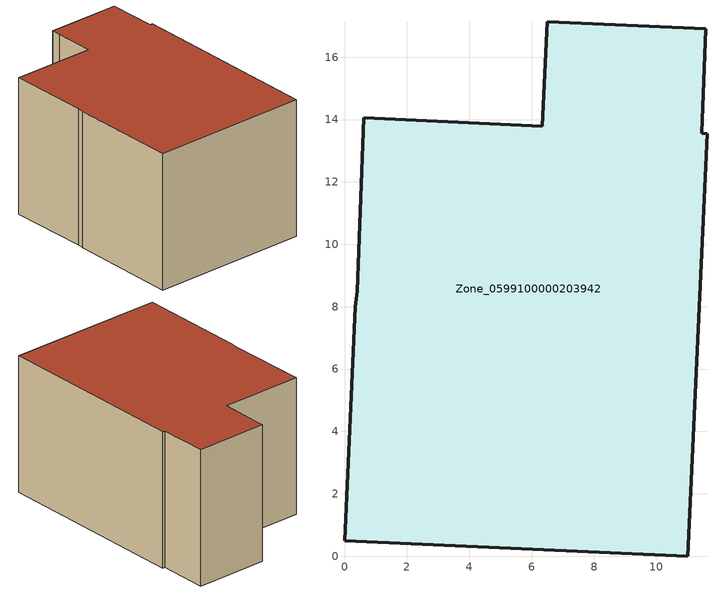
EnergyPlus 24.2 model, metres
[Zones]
Zone_0599100000203942
 floor ground (C_G): 0.41,8.5 0.62,14.05 6.34,13.79 6.47,16.48 6.5,17.14 11.58,16.92 11.46,13.56 11.62,13.55 11,0 0,0.5 0.34,8 z0
 wall outside (C_F): 11.46,13.56 11.58,16.92 6.5,17.14 6.47,16.48 6.34,13.79 0.62,14.05 0.41,8.5 0.34,8 0,0.5 11,0 11.62,13.55 11.46,13.56 z0:9.51
 roof outside (C_R): 0.62,14.05 0.41,8.5 0.34,8 0,0.5 11,0 11.62,13.55 11.46,13.56 11.58,16.92 6.5,17.14 6.47,16.48 6.34,13.79 z9.51
[BUILDING]
Pand.0599100000203942: North Axis=0; Terrain=City; Loads Convergence Tolerance Value=0.04; Temperature Convergence Tolerance Value=0.4; Solar Distribution=FullExterior; Maximum Number of Warmup Days=25; Minimum Number of Warmup Days=1
[Site:Location]
Rotterdam.The.Hague.AP_ZH_NLD Design_Conditions: Latitude=51.96; Longitude=4.45; Time Zone=1; Elevation=-4.5
[SITE:GROUNDTEMPERATURE:BUILDINGSURFACE]
18, 18, 18, 18, 18, 18, 18, 18, 18, 18, 18, 18
[MATERIAL] Thermal Absorptance=0.9; Solar Absorptance=0.7; Visible Absorptance=0.7
Name | Roughness | Thickness | Conductivity | Density | Specific Heat
G.D.1965 | MediumSmooth | 0.15 | 1 | 540 | 1210
F.D.1965 | Rough | 0.3 | 0.857143 | 1920 | 840
R.D.1965 | MediumRough | 0.2 | 0.08 | 1500 | 1000
[CONSTRUCTION]
C_G: G.D.1965
C_F: F.D.1965
C_R: R.D.1965
[ZONE]
Zone_0599100000203942: Type=1; Multiplier=1; Ceiling Height=Autocalculate; Volume=Autocalculate; Floor Area=autocalculate; Part of Total Floor Area=Yes
[ZONEINFILTRATION:DESIGNFLOWRATE]
Infil_Zone_0599100000203942: Zone or ZoneList or Space or SpaceList=Zone_0599100000203942; Schedule=AlwaysOn; Design Flow Rate Calculation Method=Flow/Area; Flow Rate per Floor Area=0.0042; Constant Term Coefficient=1; Temperature Term Coefficient=0; Velocity Term Coefficient=0; Velocity Squared Term Coefficient=0
[HVACTEMPLATE:ZONE:IDEALLOADSAIRSYSTEM]
Zone_0599100000203942: Maximum Heating Supply Air Temperature=50; Minimum Cooling Supply Air Temperature=13; Maximum Heating Supply Air Humidity Ratio=0.0156; Minimum Cooling Supply Air Humidity Ratio=0.0077; Heating Limit=NoLimit; Cooling Limit=NoLimit; Dehumidification Control Type=ConstantSensibleHeatRatio; Cooling Sensible Heat Ratio=0.7; Dehumidification Setpoint=60; Humidification Control Type=None; Humidification Setpoint=30; Outdoor Air Method=None; Outdoor Air Flow Rate per Person=0.00944; Outdoor Air Flow Rate per Zone Floor Area=0; Outdoor Air Flow Rate per Zone=0; Demand Controlled Ventilation Type=None; Outdoor Air Economizer Type=NoEconomizer; Heat Recovery Type=None; Sensible Heat Recovery Effectiveness=0.7; Latent Heat Recovery Effectiveness=0.65
[ZONECONTROL:THERMOSTAT]
ThermostatControl_Zone_0599100000203942: Zone or ZoneList=Zone_0599100000203942; Control Type Schedule=DualSetpointControlType; Control 1=Thermostat_Zone_0599100000203942; Temperature Difference Between Cutout And Setpoint=0
[THERMOSTATSETPOINT:DUALSETPOINT]
Thermostat_Zone_0599100000203942: Heating Setpoint Temperature Schedule=HeatingSetpoint_Zone_0599100000203942; Cooling Setpoint Temperature Schedule=CoolingSetpoint_Zone_0599100000203942
[SCHEDULE:COMPACT]
HeatingSetpoint_Zone_0599100000203942: Through: 12/31, For: AllDays, Until: 24:00, 21
CoolingSetpoint_Zone_0599100000203942: Through: 12/31, For: AllDays, Until: 24:00, 24
DualSetpointControlType: Through: 12/31, For: AllDays, Until: 24:00, 4
AlwaysOn: Through: 12/31, For: AllDays, Until: 24:00, 1
